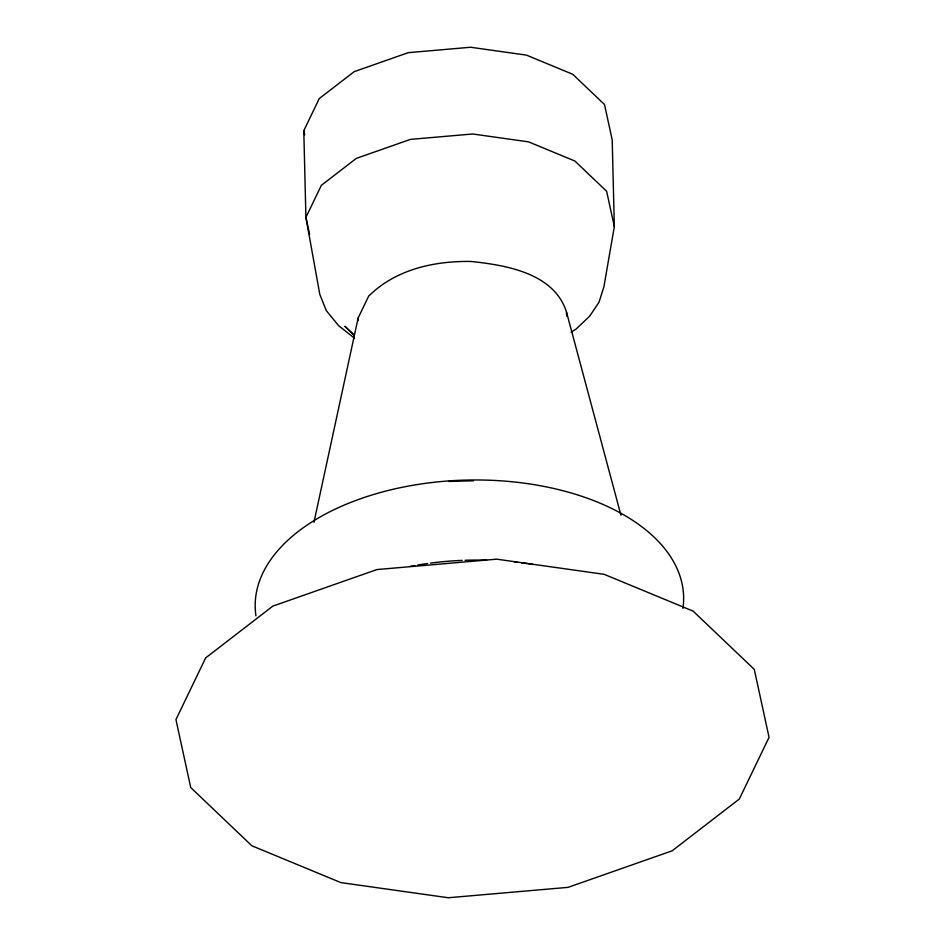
<?xml version="1.0" encoding="UTF-8"?>
<svg xmlns="http://www.w3.org/2000/svg" width="945" height="945" viewBox="0 0 945 945"><rect width="100%" height="100%" fill="white"/><g stroke="black" fill="none" stroke-linecap="round" stroke-linejoin="round"><path stroke-width="1.42" d="M354.446 338.097L338.617 325.694L326.344 310.669L319.812 294.438L305.908 217.397L303.794 130.658L319.256 98.575L354.198 71.655L408.311 52.66L470.586 47.25L526.471 55.129L572.729 74.265L604.528 104.552L612.206 139.907L614.333 226.635L603.938 286.571L599.035 302.152L589.668 316.185L576.037 329.084L571.075 332.274M313.953 522.313L358.155 317.933L368.621 296.222C395.459 269.419 434.287 260.82 471.059 261.47C506.071 265.143 554.337 273.14 566.516 312.169L620.971 515.249M448.816 481.454L473.504 480.769M354.387 335.345L344.854 326.261L354.375 335.475M614.333 226.635L606.643 191.292L574.855 161.004L528.586 141.868L472.713 133.989L410.425 139.387L356.312 158.394L321.371 185.314L305.908 217.397L309.606 234.36M303.794 130.658L304.715 134.899M566.516 312.169L566.657 316.173M358.155 317.933L358.249 320.603M410.555 566.327A206.341 117.463 -1.4 0 1 414.772 565.535M417.607 565.051A206.341 117.463 -1.4 0 1 427.624 563.492M430.507 563.102A206.341 117.463 -1.4 0 1 462.164 560.385M465.046 560.279A206.341 117.463 -1.4 0 1 486.616 560.184M514.434 562.003A206.341 117.463 -1.4 0 1 517.328 562.322M521.652 562.842A206.341 117.463 -1.4 0 1 527.357 563.622M528.798 563.834A206.341 117.463 -1.4 0 1 533.122 564.508M255.953 615.927A214.279 121.976 -1.4 0 1 469.015 480.025A214.279 121.976 -1.4 0 1 682.928 608.426M205.679 657.885L175.947 719.57L190.725 787.539L251.866 845.787L340.838 882.595L448.296 897.75L568.075 887.355L672.131 850.819L739.321 799.033L769.053 737.348L754.275 669.379L693.134 611.131L604.162 574.324L496.704 559.168L376.925 569.563L272.869 606.099L205.679 657.885"/></g></svg>
